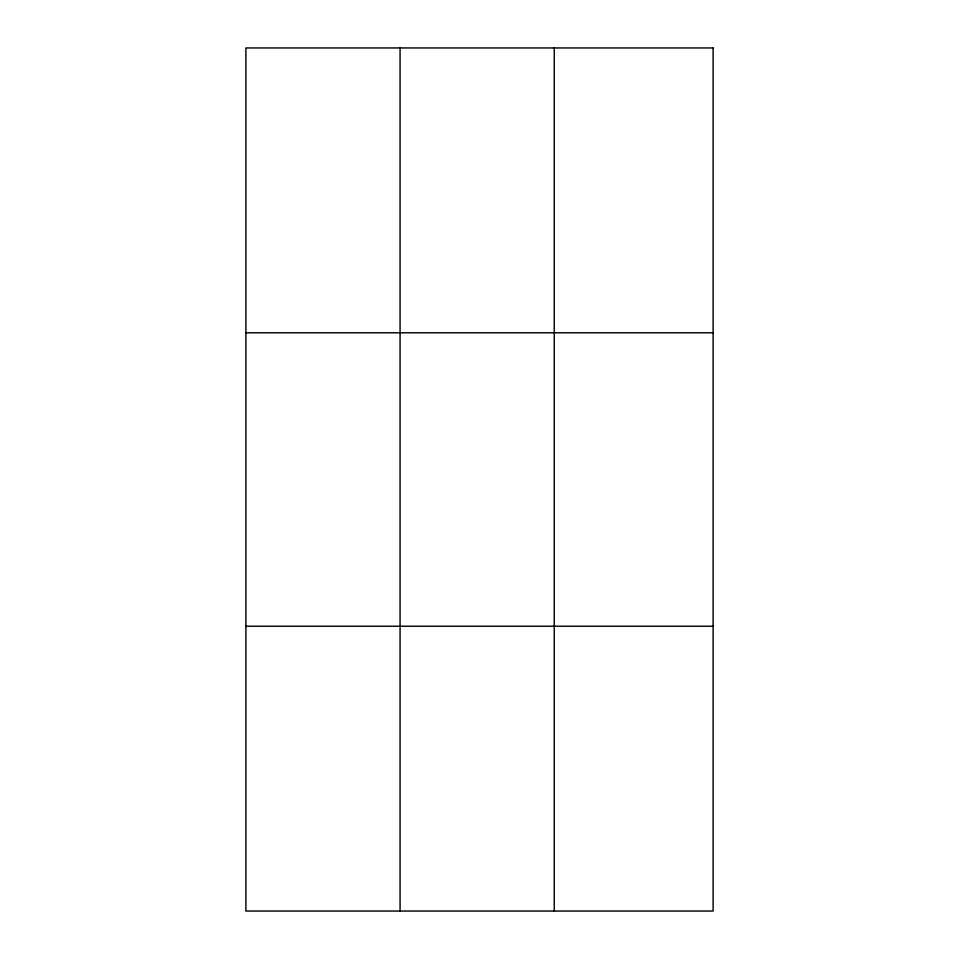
<?xml version="1.0" encoding="UTF-8"?>
<svg xmlns="http://www.w3.org/2000/svg" width="959" height="959" viewBox="0 0 959 959"><rect width="100%" height="100%" fill="white"/><g stroke="black" fill="none" stroke-linecap="round" stroke-linejoin="round"><path stroke-width="1.44" d="M400.071 47.95L400.071 911.05M554.254 47.95L554.254 911.05M245.888 332.773L713.112 332.773M245.888 626.227L713.112 626.227M713.112 47.95L713.112 911.05L245.888 911.05L245.888 47.95L713.112 47.95"/></g></svg>
